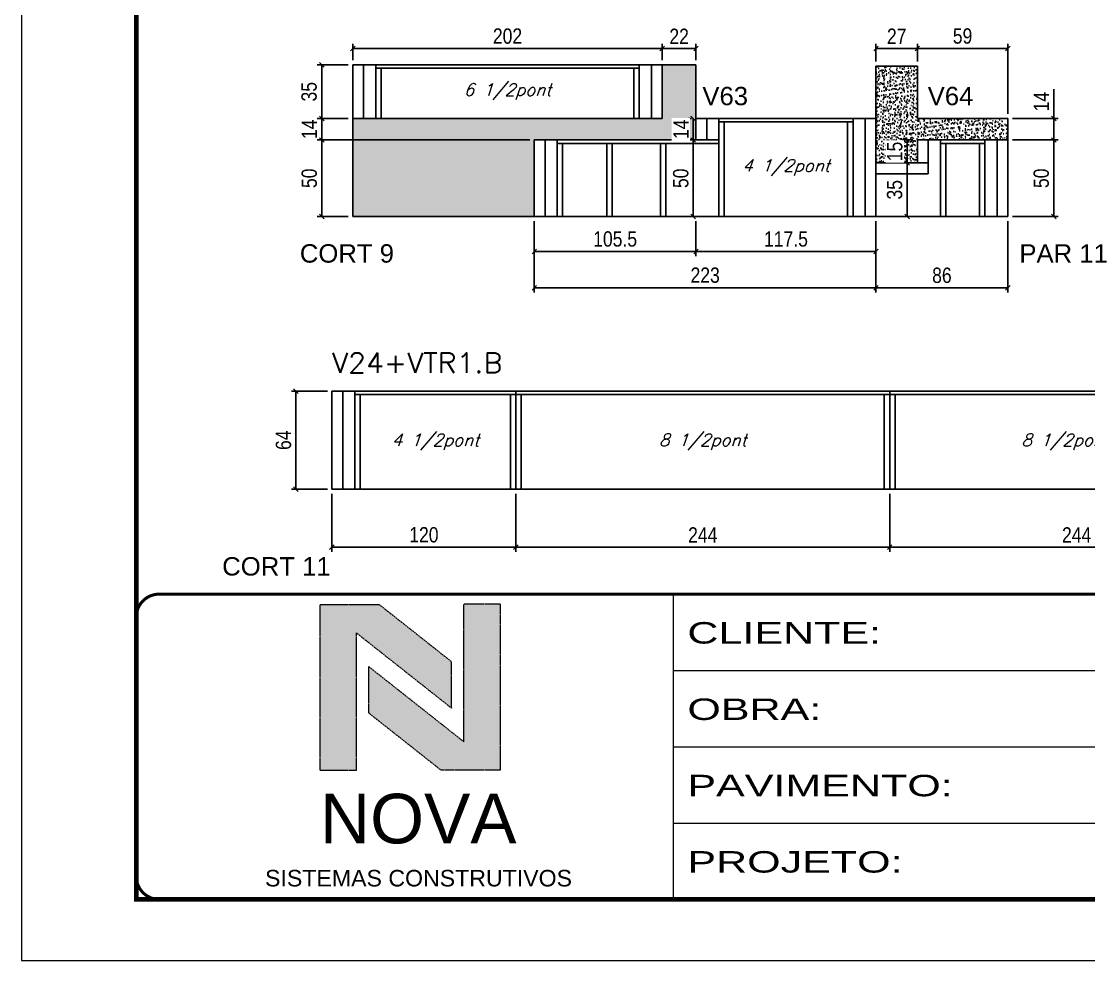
# Model space of a CAD drawing. Extents: x 0 to 6325, y 5574 to 19307.
# Drawn here: x 3170 to 3867, y 7871 to 8484 of the extents above; entities that cross this region are included whole.
import ezdxf

# ---------------------------------------------------------------- set-up
doc = ezdxf.new("R2010")
doc.units = 0
doc.linetypes.add('CONTINUO', pattern=[0])
doc.linetypes.add('DASHED', pattern=[0.75, 0.5, -0.25])
for name, color, linetype in [('1', 1, 'Continuous'), ('5', 5, 'Continuous'), ('COTA', 241, 'Continuous'), ('Painéis', 200, 'Continuous'), ('SARR_2.2x7', 40, 'Continuous'), ('SARR_3.5x7', 81, 'Continuous'), ('texto', 7, 'Continuous')]:
    doc.layers.add(name, color=color, linetype=linetype)
for name, color, linetype, lineweight in [('CARIMBO-LEGENDA', 75, 'Continuous', 15), ('Folhas', 255, 'Continuous', 9), ('SARRAFO DE PRESSAO', 251, 'DASHED', 9), ('Texto Seção', 7, 'Continuous', 15)]:
    doc.layers.add(name, color=color, linetype=linetype, lineweight=lineweight)
doc.styles.add('arial', font='arial.ttf')
doc.styles.add('COTA TECNICA', font='techl___.ttf', dxfattribs={"height": 10})
doc.styles.add('REGUA-120', font='ROMANS.shx', dxfattribs={"height": 15})
doc.styles.add('Romans', font='romans.shx')
doc.styles.get("Standard").update_dxf_attribs({"font": 'arial.ttf'})
doc.styles.add('Tecnologia', font='')
doc.styles.get('Tecnologia').set_extended_font_data('Forgotten Futurist')
doc.dimstyles.new('PAINEL', dxfattribs={"dimtxt": 10, "dimasz": 3, "dimexe": 3, "dimexo": 3, "dimgap": 3, "dimtad": 1, "dimdec": 1, "dimzin": 12, "dimdsep": 46, "dimtxsty": 'COTA TECNICA', "dimblk1": 'OBLIQUE', "dimblk2": 'OBLIQUE', "dimsah": 1, "dimcen": 0.9, "dimclrd": 4, "dimclre": 4, "dimclrt": 240, "dimadec": 1, "dimazin": 3, "dimtfac": 1, "dimtdec": 1, "dimtmove": 0, "dimatfit": 3, "dimfxl": 1, "dimtolj": 1, "dimtzin": 12, "dimarcsym": 0})
pattern_1 = [(50, (3170, 2287.075), (5.46554, -0.4781726), [0.5715, -6.2865]), (355, (3170, 2287.075), (-1.0573026, 5.7317054), [0.4572, -5.0292175]), (100.45144, (3170.4555, 2287.035), (4.4082374, 5.2535326), [0.4857003, -5.3427073]), (46.1842, (3170, 2288.599), (8.132371, -1.26127), [0.85725, -9.42975]), (96.63556, (3170.678, 2288.494), (7.122124, 7.422784), [0.728551, -8.014068]), (351.18415, (3170, 2288.599), (7.122124, 7.422784), [0.685799, -7.543792]), (21, (3170.762, 2288.218), (4.5484317, -3.067956), [0.5715, -6.2865]), (326, (3170.762, 2288.218), (1.854061, 5.525639), [0.4572, -5.0292]), (71.451445, (3171.141, 2287.962), (6.4024926, 2.457683), [0.4857003, -5.342698]), (37.5, (3170, 2287.075), (0.0926581, 2.53665117), [0, -4.96824, 0, -5.1054, 0, -5.04825]), (7.5, (3170, 2287.075), (2.0045899, 3.0054172), [0, -2.91084, 0, -4.85394, 0, -1.92405]), (327.5, (3168.3007, 2287.075), (4.06771786, -0.1718623), [0, -1.905, 0, -5.9436, 0, -7.8867]), (317.5, (3167.5387, 2287.075), (4.4438754, 0.7627947), [0, -2.4765, 0, -3.94716, 0, -5.6007])]

# ---------------------------------------------------------------- blocks, each defined once
blk = doc.blocks.new('A$C64660E27')
at = {"layer": 'COTA', "true_color": 0x1a1a1a}
h = blk.add_hatch(color=250, dxfattribs=at)
h.dxf.hatch_style = 1
h.paths.add_polyline_path([(185.36, -11.63), (142.39, -11.63), (142.39, -131.63), (168.79, -131.63), (168.79, -32.18), (237.73, -86.68), (237.73, -53.03)])
at = {"layer": 'COTA'}
h = blk.add_hatch(color=20, dxfattribs=at)
h.dxf.hatch_style = 1
h.paths.add_polyline_path([(273.01, -11.43), (246.61, -11.43), (246.61, -111.07), (177.67, -56.57), (177.67, -90.22), (230.04, -131.63), (273.01, -131.63)])
for p, q in [((142.39, -131.63), (142.39, -11.63)), ((142.39, -11.63), (185.36, -11.63)), ((185.36, -11.63), (237.73, -53.03)), ((273.01, -11.43), (246.61, -11.43)), ((246.61, -111.07), (246.61, -11.43)), ((273.01, -11.43), (273.01, -131.63)), ((168.79, -32.18), (237.73, -86.68)), ((168.79, -131.63), (168.79, -32.18)), ((237.73, -86.68), (237.73, -53.03)), ((246.61, -111.07), (177.67, -56.57)), ((177.67, -90.22), (177.67, -56.57)), ((230.04, -131.63), (177.67, -90.22)), ((142.39, -131.63), (168.79, -131.63)), ((273.01, -131.63), (230.04, -131.63))]:
    blk.add_line(p, q)
at = {"layer": 'CARIMBO-LEGENDA', "color": 7, "linetype": 'Continuous', "ltscale": 100, "style": 'arial'}
blk.add_text('NOVA', height=36, dxfattribs=at).set_placement((142.39, -184.81))
at = {"layer": 'CARIMBO-LEGENDA', "color": 7, "linetype": 'Continuous', "style": 'arial'}
blk.add_text('SISTEMAS CONSTRUTIVOS', height=12, dxfattribs=at).set_placement((102.51, -216.03))
blk = doc.blocks.new('9999999999')
at = {"color": 30, "linetype": 'CONTINUO'}
for p, q in [((98564.56, 34230.21), (98564.56, 34429.45)), ((98564.56, 34379.64), (99583.98, 34379.64)), ((98564.56, 34329.83), (99487.98, 34329.83)), ((98564.56, 34280.02), (99487.98, 34280.02))]:
    blk.add_line(p, q, dxfattribs=at)
at = {"color": 30, "linetype": 'CONTINUO', "const_width": 2}
blk.add_lwpolyline([(99583.98, 34230.21), (99583.98, 34414.45, 0.414214), (99568.98, 34429.45), (98228.98, 34429.45, 0.414214), (98213.98, 34414.45), (98213.98, 34245.21, 0.414214), (98228.98, 34230.21), (99583.98, 34230.21)], format="xyb", dxfattribs=at)
at = {"layer": 'Folhas'}
blk.add_lwpolyline([(98138.98, 34190.21), (99623.98, 34190.21), (99623.98, 35240.21), (98138.98, 35240.21)], close=True, dxfattribs=at)
at = {"layer": 'Folhas', "color": 30, "const_width": 3}
blk.add_lwpolyline([(98213.98, 34230.21), (99583.98, 34230.21), (99583.98, 35200.21), (98213.98, 35200.21)], close=True, dxfattribs=at)
at = {"xscale": 0.9, "yscale": 0.9, "zscale": 0.9}
blk.add_blockref('A$C64660E27', (98205.77, 34433.07), dxfattribs=at)
at = {"layer": 'Folhas', "color": 7, "style": 'Tecnologia', "width": 1.5}
for s, p in [('CLIENTE:', (98573.65, 34397.17)), ('OBRA:', (98573.65, 34347.31)), ('PAVIMENTO:', (98573.65, 34297.5)), ('PROJETO:', (98573.65, 34247.69))]:
    blk.add_text(s, height=14, dxfattribs=at).set_placement(p)
blk = doc.blocks.new('_Oblique')
at = {"layer": '1', "color": 0, "lineweight": -2}
blk.add_line((-0.5, -0.5), (0.5, 0.5), dxfattribs=at)
blk = doc.blocks.new('*D4662')
at = {"layer": 'COTA', "color": 4, "lineweight": -2, "transparency": 16777216}
for p, q in [((3736.71, 8176.07), (3736.71, 8138.2)), ((3980.71, 8176.07), (3980.71, 8138.2)), ((3980.71, 8141.2), (3736.71, 8141.2))]:
    blk.add_line(p, q, dxfattribs=at)
at = {"layer": 'Defpoints', "color": 0, "transparency": 16777216}
for p in [(3736.71, 8179.07), (3980.71, 8179.07), (3736.71, 8141.2)]:
    blk.add_point(p, dxfattribs=at)
at = {"layer": 'COTA', "color": 4, "lineweight": -2, "transparency": 16777216, "xscale": 3, "yscale": 3, "zscale": 3, "rotation": 180}
blk.add_blockref('_Oblique', (3736.71, 8141.2), dxfattribs=at)
at = {"layer": 'COTA', "color": 4, "lineweight": -2, "transparency": 16777216, "xscale": 3, "yscale": 3, "zscale": 3}
blk.add_blockref('_Oblique', (3980.71, 8141.2), dxfattribs=at)
at = {"layer": 'COTA', "color": 240, "transparency": 16777216, "insert": (3858.71, 8149.27), "char_height": 10, "attachment_point": 5, "style": 'COTA TECNICA'}
blk.add_mtext('\\A1;244', dxfattribs=at)
blk = doc.blocks.new('*D4663')
at = {"layer": 'COTA', "color": 4, "lineweight": -2, "transparency": 16777216}
for p, q in [((3492.71, 8176.07), (3492.71, 8138.2)), ((3736.71, 8176.07), (3736.71, 8138.2)), ((3736.71, 8141.2), (3492.71, 8141.2))]:
    blk.add_line(p, q, dxfattribs=at)
at = {"layer": 'Defpoints', "color": 0, "transparency": 16777216}
for p in [(3492.71, 8179.07), (3736.71, 8179.07), (3492.71, 8141.2)]:
    blk.add_point(p, dxfattribs=at)
at = {"layer": 'COTA', "color": 4, "lineweight": -2, "transparency": 16777216, "xscale": 3, "yscale": 3, "zscale": 3, "rotation": 180}
blk.add_blockref('_Oblique', (3492.71, 8141.2), dxfattribs=at)
at = {"layer": 'COTA', "color": 4, "lineweight": -2, "transparency": 16777216, "xscale": 3, "yscale": 3, "zscale": 3}
blk.add_blockref('_Oblique', (3736.71, 8141.2), dxfattribs=at)
at = {"layer": 'COTA', "color": 240, "transparency": 16777216, "insert": (3614.71, 8149.27), "char_height": 10, "attachment_point": 5, "style": 'COTA TECNICA'}
blk.add_mtext('\\A1;244', dxfattribs=at)
blk = doc.blocks.new('*D4664')
at = {"layer": 'COTA', "color": 4, "lineweight": -2, "transparency": 16777216}
for p, q in [((3372.71, 8176.07), (3372.71, 8138.2)), ((3492.71, 8176.07), (3492.71, 8138.2)), ((3492.71, 8141.2), (3372.71, 8141.2))]:
    blk.add_line(p, q, dxfattribs=at)
at = {"layer": 'Defpoints', "color": 0, "transparency": 16777216}
for p in [(3372.71, 8179.07), (3492.71, 8179.07), (3372.71, 8141.2)]:
    blk.add_point(p, dxfattribs=at)
at = {"layer": 'COTA', "color": 4, "lineweight": -2, "transparency": 16777216, "xscale": 3, "yscale": 3, "zscale": 3, "rotation": 180}
blk.add_blockref('_Oblique', (3372.71, 8141.2), dxfattribs=at)
at = {"layer": 'COTA', "color": 4, "lineweight": -2, "transparency": 16777216, "xscale": 3, "yscale": 3, "zscale": 3}
blk.add_blockref('_Oblique', (3492.71, 8141.2), dxfattribs=at)
at = {"layer": 'COTA', "color": 240, "transparency": 16777216, "insert": (3432.71, 8149.3), "char_height": 10, "attachment_point": 5, "style": 'COTA TECNICA'}
blk.add_mtext('\\A1;120', dxfattribs=at)
blk = doc.blocks.new('*D4699')
at = {"layer": 'COTA', "color": 4, "lineweight": -2, "transparency": 16777216}
for p, q in [((3369.71, 8243.07), (3346.21, 8243.07)), ((3349.21, 8179.07), (3349.21, 8243.07)), ((3369.71, 8179.07), (3346.21, 8179.07))]:
    blk.add_line(p, q, dxfattribs=at)
at = {"layer": 'Defpoints', "color": 0, "transparency": 16777216}
for p in [(3349.21, 8243.07), (3372.71, 8243.07), (3372.71, 8179.07)]:
    blk.add_point(p, dxfattribs=at)
at = {"layer": 'COTA', "color": 4, "lineweight": -2, "transparency": 16777216, "xscale": 3, "yscale": 3, "zscale": 3}
for p, rotation in [((3349.21, 8243.07), 90), ((3349.21, 8179.07), 270)]:
    blk.add_blockref('_Oblique', p, dxfattribs=dict(at, rotation=rotation))
at = {"layer": 'COTA', "color": 240, "transparency": 16777216, "insert": (3341.1, 8211.07), "char_height": 10, "attachment_point": 5, "rotation": 90, "style": 'COTA TECNICA'}
blk.add_mtext('\\A1;64', dxfattribs=at)
blk = doc.blocks.new('*D4680')
at = {"layer": 'COTA', "color": 4, "lineweight": -2, "transparency": 16777216}
for p, q in [((3383.28, 8456.04), (3363.04, 8456.04)), ((3366.04, 8421.04), (3366.04, 8456.04)), ((3383.28, 8421.04), (3363.04, 8421.04))]:
    blk.add_line(p, q, dxfattribs=at)
at = {"layer": 'Defpoints', "color": 0, "transparency": 16777216}
for p in [(3366.04, 8456.04), (3386.28, 8456.04), (3386.28, 8421.04)]:
    blk.add_point(p, dxfattribs=at)
at = {"layer": 'COTA', "color": 4, "lineweight": -2, "transparency": 16777216, "xscale": 3, "yscale": 3, "zscale": 3}
for p, rotation in [((3366.04, 8456.04), 90), ((3366.04, 8421.04), 270)]:
    blk.add_blockref('_Oblique', p, dxfattribs=dict(at, rotation=rotation))
at = {"layer": 'COTA', "color": 240, "transparency": 16777216, "insert": (3357.82, 8438.54), "char_height": 10, "attachment_point": 5, "rotation": 90, "style": 'COTA TECNICA'}
blk.add_mtext('\\A1;35', dxfattribs=at)
blk = doc.blocks.new('*D4681')
at = {"layer": 'COTA', "color": 4, "lineweight": -2, "transparency": 16777216}
for p, q in [((3383.28, 8421.04), (3363.04, 8421.04)), ((3366.04, 8421.04), (3366.04, 8407.04)), ((3501.78, 8407.04), (3363.04, 8407.04))]:
    blk.add_line(p, q, dxfattribs=at)
at = {"layer": 'Defpoints', "color": 0, "transparency": 16777216}
for p in [(3386.28, 8421.04), (3366.04, 8407.04), (3504.78, 8407.04)]:
    blk.add_point(p, dxfattribs=at)
at = {"layer": 'COTA', "color": 4, "lineweight": -2, "transparency": 16777216, "xscale": 3, "yscale": 3, "zscale": 3}
for p, rotation in [((3366.04, 8421.04), 90), ((3366.04, 8407.04), 270)]:
    blk.add_blockref('_Oblique', p, dxfattribs=dict(at, rotation=rotation))
at = {"layer": 'COTA', "color": 240, "transparency": 16777216, "insert": (3357.96, 8414.04), "char_height": 10, "attachment_point": 5, "rotation": 90, "style": 'COTA TECNICA'}
blk.add_mtext('\\A1;14', dxfattribs=at)
blk = doc.blocks.new('*D4682')
at = {"layer": 'COTA', "color": 4, "lineweight": -2, "transparency": 16777216}
for p, q in [((3501.78, 8407.04), (3363.04, 8407.04)), ((3366.04, 8407.04), (3366.04, 8357.04)), ((3383.28, 8357.04), (3363.04, 8357.04))]:
    blk.add_line(p, q, dxfattribs=at)
at = {"layer": 'Defpoints', "color": 0, "transparency": 16777216}
for p in [(3504.78, 8407.04), (3366.04, 8357.04), (3386.28, 8357.04)]:
    blk.add_point(p, dxfattribs=at)
at = {"layer": 'COTA', "color": 4, "lineweight": -2, "transparency": 16777216, "xscale": 3, "yscale": 3, "zscale": 3}
for p, rotation in [((3366.04, 8407.04), 90), ((3366.04, 8357.04), 270)]:
    blk.add_blockref('_Oblique', p, dxfattribs=dict(at, rotation=rotation))
at = {"layer": 'COTA', "color": 240, "transparency": 16777216, "insert": (3357.93, 8382.04), "char_height": 10, "attachment_point": 5, "rotation": 90, "style": 'COTA TECNICA'}
blk.add_mtext('\\A1;50', dxfattribs=at)
blk = doc.blocks.new('*D4683')
at = {"layer": 'COTA', "color": 4, "lineweight": -2, "transparency": 16777216}
for p, q in [((3386.28, 8459.04), (3386.28, 8469.71)), ((3588.29, 8466.71), (3386.28, 8466.71)), ((3588.29, 8459.04), (3588.29, 8469.71))]:
    blk.add_line(p, q, dxfattribs=at)
at = {"layer": 'Defpoints', "color": 0, "transparency": 16777216}
for p in [(3386.28, 8466.71), (3386.28, 8456.04), (3588.29, 8456.04)]:
    blk.add_point(p, dxfattribs=at)
at = {"layer": 'COTA', "color": 4, "lineweight": -2, "transparency": 16777216, "xscale": 3, "yscale": 3, "zscale": 3, "rotation": 180}
blk.add_blockref('_Oblique', (3386.28, 8466.71), dxfattribs=at)
at = {"layer": 'COTA', "color": 4, "lineweight": -2, "transparency": 16777216, "xscale": 3, "yscale": 3, "zscale": 3}
blk.add_blockref('_Oblique', (3588.29, 8466.71), dxfattribs=at)
at = {"layer": 'COTA', "color": 240, "transparency": 16777216, "insert": (3487.29, 8474.81), "char_height": 10, "attachment_point": 5, "style": 'COTA TECNICA'}
blk.add_mtext('\\A1;202', dxfattribs=at)
blk = doc.blocks.new('*D4690')
at = {"layer": 'COTA', "color": 4, "lineweight": -2, "transparency": 16777216}
for p, q in [((3504.78, 8354.04), (3504.78, 8307.54)), ((3727.77, 8354.04), (3727.77, 8307.54)), ((3504.78, 8310.54), (3727.77, 8310.54))]:
    blk.add_line(p, q, dxfattribs=at)
at = {"layer": 'Defpoints', "color": 0, "transparency": 16777216}
for p in [(3504.78, 8357.04), (3727.77, 8357.04), (3727.77, 8310.54)]:
    blk.add_point(p, dxfattribs=at)
at = {"layer": 'COTA', "color": 4, "lineweight": -2, "transparency": 16777216, "xscale": 3, "yscale": 3, "zscale": 3, "rotation": 180}
blk.add_blockref('_Oblique', (3504.78, 8310.54), dxfattribs=at)
at = {"layer": 'COTA', "color": 4, "lineweight": -2, "transparency": 16777216, "xscale": 3, "yscale": 3, "zscale": 3}
blk.add_blockref('_Oblique', (3727.77, 8310.54), dxfattribs=at)
at = {"layer": 'COTA', "color": 240, "transparency": 16777216, "insert": (3616.28, 8318.76), "char_height": 10, "attachment_point": 5, "style": 'COTA TECNICA'}
blk.add_mtext('\\A1;223', dxfattribs=at)
blk = doc.blocks.new('*D4691')
at = {"layer": 'COTA', "color": 4, "lineweight": -2, "transparency": 16777216}
for p, q in [((3727.77, 8354.04), (3727.77, 8307.54)), ((3813.79, 8354.04), (3813.79, 8307.54)), ((3727.77, 8310.54), (3813.79, 8310.54))]:
    blk.add_line(p, q, dxfattribs=at)
at = {"layer": 'Defpoints', "color": 0, "transparency": 16777216}
for p in [(3727.77, 8357.04), (3813.79, 8357.04), (3813.79, 8310.54)]:
    blk.add_point(p, dxfattribs=at)
at = {"layer": 'COTA', "color": 4, "lineweight": -2, "transparency": 16777216, "xscale": 3, "yscale": 3, "zscale": 3, "rotation": 180}
blk.add_blockref('_Oblique', (3727.77, 8310.54), dxfattribs=at)
at = {"layer": 'COTA', "color": 4, "lineweight": -2, "transparency": 16777216, "xscale": 3, "yscale": 3, "zscale": 3}
blk.add_blockref('_Oblique', (3813.79, 8310.54), dxfattribs=at)
at = {"layer": 'COTA', "color": 240, "transparency": 16777216, "insert": (3770.78, 8318.66), "char_height": 10, "attachment_point": 5, "style": 'COTA TECNICA'}
blk.add_mtext('\\A1;86', dxfattribs=at)
blk = doc.blocks.new('*D4692')
at = {"layer": 'COTA', "color": 4, "lineweight": -2, "transparency": 16777216}
for p, q in [((3816.79, 8407.04), (3846.76, 8407.04)), ((3843.76, 8407.04), (3843.76, 8357.04)), ((3816.79, 8357.04), (3846.76, 8357.04))]:
    blk.add_line(p, q, dxfattribs=at)
at = {"layer": 'Defpoints', "color": 0, "transparency": 16777216}
for p in [(3813.79, 8407.04), (3813.79, 8357.04), (3843.76, 8357.04)]:
    blk.add_point(p, dxfattribs=at)
at = {"layer": 'COTA', "color": 4, "lineweight": -2, "transparency": 16777216, "xscale": 3, "yscale": 3, "zscale": 3}
for p, rotation in [((3843.76, 8407.04), 90), ((3843.76, 8357.04), 270)]:
    blk.add_blockref('_Oblique', p, dxfattribs=dict(at, rotation=rotation))
at = {"layer": 'COTA', "color": 240, "transparency": 16777216, "insert": (3835.65, 8382.04), "char_height": 10, "attachment_point": 5, "rotation": 90, "style": 'COTA TECNICA'}
blk.add_mtext('\\A1;50', dxfattribs=at)
blk = doc.blocks.new('*D4693')
at = {"layer": 'COTA', "color": 4, "lineweight": -2, "transparency": 16777216}
for p, q in [((3843.76, 8421.04), (3843.76, 8440.15)), ((3816.79, 8421.04), (3846.76, 8421.04)), ((3843.76, 8407.04), (3843.76, 8421.04)), ((3816.79, 8407.04), (3846.76, 8407.04))]:
    blk.add_line(p, q, dxfattribs=at)
at = {"layer": 'Defpoints', "color": 0, "transparency": 16777216}
for p in [(3813.79, 8421.04), (3843.76, 8421.04), (3813.79, 8407.04)]:
    blk.add_point(p, dxfattribs=at)
at = {"layer": 'COTA', "color": 4, "lineweight": -2, "transparency": 16777216, "xscale": 3, "yscale": 3, "zscale": 3}
for p, rotation in [((3843.76, 8421.04), 90), ((3843.76, 8407.04), 270)]:
    blk.add_blockref('_Oblique', p, dxfattribs=dict(at, rotation=rotation))
at = {"layer": 'COTA', "color": 240, "transparency": 16777216, "insert": (3835.69, 8432.09), "char_height": 10, "attachment_point": 5, "rotation": 90, "style": 'COTA TECNICA'}
blk.add_mtext('\\A1;14', dxfattribs=at)
blk = doc.blocks.new('*D4694')
at = {"layer": 'COTA', "color": 4, "lineweight": -2, "transparency": 16777216}
for p, q in [((3751.77, 8407.04), (3745.16, 8407.04)), ((3748.16, 8407.04), (3748.16, 8392.04))]:
    blk.add_line(p, q, dxfattribs=at)
at = {"layer": 'Defpoints', "color": 0, "transparency": 16777216}
blk.add_point((3754.77, 8407.04), dxfattribs=at)
at = {"layer": 'COTA', "color": 4, "lineweight": -2, "transparency": 16777216, "xscale": 3, "yscale": 3, "zscale": 3}
for p, rotation in [((3748.16, 8407.04), 90), ((3748.16, 8392.04), 270)]:
    blk.add_blockref('_Oblique', p, dxfattribs=dict(at, rotation=rotation))
at = {"layer": 'COTA', "color": 240, "transparency": 16777216, "insert": (3740.05, 8399.54), "char_height": 10, "attachment_point": 5, "rotation": 90, "style": 'COTA TECNICA', "bg_fill": 3, "box_fill_scale": 1.1, "bg_fill_color": 256, "bg_fill_true_color": 13158600, "bg_fill_transparency": 0}
blk.add_mtext('\\A1;15', dxfattribs=at)
at = {"layer": 'Defpoints', "color": 0, "transparency": 16777216}
blk.add_point((3748.16, 8392.04), dxfattribs=at)
blk.add_point((3748.16, 8392.04), dxfattribs=at)
blk = doc.blocks.new('*D4676')
at = {"layer": 'COTA', "color": 4, "lineweight": -2, "transparency": 16777216}
for p, q in [((3727.77, 8458.29), (3727.77, 8469.71)), ((3727.77, 8466.71), (3754.77, 8466.71)), ((3754.77, 8458.29), (3754.77, 8469.71))]:
    blk.add_line(p, q, dxfattribs=at)
at = {"layer": 'Defpoints', "color": 0, "transparency": 16777216}
for p in [(3754.77, 8466.71), (3727.77, 8455.29), (3754.77, 8455.29)]:
    blk.add_point(p, dxfattribs=at)
at = {"layer": 'COTA', "color": 4, "lineweight": -2, "transparency": 16777216, "xscale": 3, "yscale": 3, "zscale": 3, "rotation": 180}
blk.add_blockref('_Oblique', (3727.77, 8466.71), dxfattribs=at)
at = {"layer": 'COTA', "color": 4, "lineweight": -2, "transparency": 16777216, "xscale": 3, "yscale": 3, "zscale": 3}
blk.add_blockref('_Oblique', (3754.77, 8466.71), dxfattribs=at)
at = {"layer": 'COTA', "color": 240, "transparency": 16777216, "insert": (3741.27, 8474.78), "char_height": 10, "attachment_point": 5, "style": 'COTA TECNICA'}
blk.add_mtext('\\A1;27', dxfattribs=at)
blk = doc.blocks.new('*D3584')
at = {"layer": 'COTA', "color": 4, "lineweight": -2, "transparency": 16777216}
for p, q in [((3754.77, 8458.29), (3754.77, 8469.71)), ((3754.77, 8466.71), (3813.79, 8466.71)), ((3813.79, 8424.04), (3813.79, 8469.71))]:
    blk.add_line(p, q, dxfattribs=at)
at = {"layer": 'Defpoints', "color": 0, "transparency": 16777216}
for p in [(3813.79, 8466.71), (3754.77, 8455.29), (3813.79, 8421.04)]:
    blk.add_point(p, dxfattribs=at)
at = {"layer": 'COTA', "color": 4, "lineweight": -2, "transparency": 16777216, "xscale": 3, "yscale": 3, "zscale": 3, "rotation": 180}
blk.add_blockref('_Oblique', (3754.77, 8466.71), dxfattribs=at)
at = {"layer": 'COTA', "color": 4, "lineweight": -2, "transparency": 16777216, "xscale": 3, "yscale": 3, "zscale": 3}
blk.add_blockref('_Oblique', (3813.79, 8466.71), dxfattribs=at)
at = {"layer": 'COTA', "color": 240, "transparency": 16777216, "insert": (3784.28, 8474.85), "char_height": 10, "attachment_point": 5, "style": 'COTA TECNICA'}
blk.add_mtext('\\A1;59', dxfattribs=at)
blk = doc.blocks.new('*D4677')
at = {"layer": 'COTA', "color": 4, "lineweight": -2, "transparency": 16777216}
blk.add_line((3748.16, 8392.04), (3748.16, 8357.04), dxfattribs=at)
at = {"layer": 'Defpoints', "color": 0, "transparency": 16777216}
for p in [(3748.16, 8392.04), (3748.16, 8357.04), (3748.16, 8357.04)]:
    blk.add_point(p, dxfattribs=at)
at = {"layer": 'COTA', "color": 4, "lineweight": -2, "transparency": 16777216, "xscale": 3, "yscale": 3, "zscale": 3}
for p, rotation in [((3748.16, 8392.04), 90), ((3748.16, 8357.04), 270)]:
    blk.add_blockref('_Oblique', p, dxfattribs=dict(at, rotation=rotation))
at = {"layer": 'COTA', "color": 240, "transparency": 16777216, "insert": (3739.94, 8374.54), "char_height": 10, "attachment_point": 5, "rotation": 90, "style": 'COTA TECNICA'}
blk.add_mtext('\\A1;35', dxfattribs=at)
blk = doc.blocks.new('*D4678')
at = {"layer": 'COTA', "color": 4, "lineweight": -2, "transparency": 16777216}
for p, q in [((3607.28, 8421.04), (3605.5, 8421.04)), ((3608.5, 8421.04), (3608.5, 8407.04))]:
    blk.add_line(p, q, dxfattribs=at)
at = {"layer": 'Defpoints', "color": 0, "transparency": 16777216}
blk.add_point((3610.28, 8421.04), dxfattribs=at)
at = {"layer": 'COTA', "color": 4, "lineweight": -2, "transparency": 16777216, "xscale": 3, "yscale": 3, "zscale": 3}
for p, rotation in [((3608.5, 8421.04), 90), ((3608.5, 8407.04), 270)]:
    blk.add_blockref('_Oblique', p, dxfattribs=dict(at, rotation=rotation))
at = {"layer": 'COTA', "color": 240, "transparency": 16777216, "insert": (3600.43, 8414.04), "char_height": 10, "attachment_point": 5, "rotation": 90, "style": 'COTA TECNICA', "bg_fill": 3, "box_fill_scale": 1.1, "bg_fill_color": 256, "bg_fill_true_color": 13158600, "bg_fill_transparency": 0}
blk.add_mtext('\\A1;14', dxfattribs=at)
at = {"layer": 'Defpoints', "color": 0, "transparency": 16777216}
blk.add_point((3608.5, 8407.04), dxfattribs=at)
blk.add_point((3608.5, 8407.04), dxfattribs=at)
blk = doc.blocks.new('*D4679')
at = {"layer": 'COTA', "color": 4, "lineweight": -2, "transparency": 16777216}
for p, q in [((3608.5, 8407.04), (3608.5, 8357.04)), ((3607.5, 8357.04), (3611.5, 8357.04))]:
    blk.add_line(p, q, dxfattribs=at)
at = {"layer": 'Defpoints', "color": 0, "transparency": 16777216}
for p in [(3608.5, 8407.04), (3604.5, 8357.04), (3608.5, 8357.04)]:
    blk.add_point(p, dxfattribs=at)
at = {"layer": 'COTA', "color": 4, "lineweight": -2, "transparency": 16777216, "xscale": 3, "yscale": 3, "zscale": 3}
for p, rotation in [((3608.5, 8407.04), 90), ((3608.5, 8357.04), 270)]:
    blk.add_blockref('_Oblique', p, dxfattribs=dict(at, rotation=rotation))
at = {"layer": 'COTA', "color": 240, "transparency": 16777216, "insert": (3600.39, 8382.04), "char_height": 10, "attachment_point": 5, "rotation": 90, "style": 'COTA TECNICA'}
blk.add_mtext('\\A1;50', dxfattribs=at)
blk = doc.blocks.new('*D3583')
at = {"layer": 'COTA', "color": 4, "lineweight": -2, "transparency": 16777216}
for p, q in [((3588.29, 8459.04), (3588.29, 8469.71)), ((3610.28, 8466.71), (3588.29, 8466.71)), ((3610.28, 8459.04), (3610.28, 8469.71))]:
    blk.add_line(p, q, dxfattribs=at)
at = {"layer": 'Defpoints', "color": 0, "transparency": 16777216}
for p in [(3588.29, 8466.71), (3588.29, 8456.04), (3610.28, 8456.04)]:
    blk.add_point(p, dxfattribs=at)
at = {"layer": 'COTA', "color": 4, "lineweight": -2, "transparency": 16777216, "xscale": 3, "yscale": 3, "zscale": 3, "rotation": 180}
blk.add_blockref('_Oblique', (3588.29, 8466.71), dxfattribs=at)
at = {"layer": 'COTA', "color": 4, "lineweight": -2, "transparency": 16777216, "xscale": 3, "yscale": 3, "zscale": 3}
blk.add_blockref('_Oblique', (3610.28, 8466.71), dxfattribs=at)
at = {"layer": 'COTA', "color": 240, "transparency": 16777216, "insert": (3599.29, 8474.71), "char_height": 10, "attachment_point": 5, "style": 'COTA TECNICA'}
blk.add_mtext('\\A1;22', dxfattribs=at)
blk = doc.blocks.new('*D3594')
at = {"layer": 'COTA', "color": 4, "lineweight": -2, "transparency": 16777216}
for p, q in [((3504.78, 8354.04), (3504.78, 8331.27)), ((3610.28, 8354.04), (3610.28, 8331.27)), ((3504.78, 8334.27), (3610.28, 8334.27))]:
    blk.add_line(p, q, dxfattribs=at)
at = {"layer": 'Defpoints', "color": 0, "transparency": 16777216}
for p in [(3504.78, 8357.04), (3610.28, 8357.04), (3610.28, 8334.27)]:
    blk.add_point(p, dxfattribs=at)
at = {"layer": 'COTA', "color": 4, "lineweight": -2, "transparency": 16777216, "xscale": 3, "yscale": 3, "zscale": 3, "rotation": 180}
blk.add_blockref('_Oblique', (3504.78, 8334.27), dxfattribs=at)
at = {"layer": 'COTA', "color": 4, "lineweight": -2, "transparency": 16777216, "xscale": 3, "yscale": 3, "zscale": 3}
blk.add_blockref('_Oblique', (3610.28, 8334.27), dxfattribs=at)
at = {"layer": 'COTA', "color": 240, "transparency": 16777216, "insert": (3557.53, 8342.38), "char_height": 10, "attachment_point": 5, "style": 'COTA TECNICA'}
blk.add_mtext('\\A1;105.5', dxfattribs=at)
blk = doc.blocks.new('*D4702')
at = {"layer": 'COTA', "color": 4, "lineweight": -2, "transparency": 16777216}
for p, q in [((3610.28, 8354.04), (3610.28, 8331.27)), ((3727.77, 8354.04), (3727.77, 8331.27)), ((3610.28, 8334.27), (3727.77, 8334.27))]:
    blk.add_line(p, q, dxfattribs=at)
at = {"layer": 'Defpoints', "color": 0, "transparency": 16777216}
for p in [(3610.28, 8357.04), (3727.77, 8357.04), (3727.77, 8334.27)]:
    blk.add_point(p, dxfattribs=at)
at = {"layer": 'COTA', "color": 4, "lineweight": -2, "transparency": 16777216, "xscale": 3, "yscale": 3, "zscale": 3, "rotation": 180}
blk.add_blockref('_Oblique', (3610.28, 8334.27), dxfattribs=at)
at = {"layer": 'COTA', "color": 4, "lineweight": -2, "transparency": 16777216, "xscale": 3, "yscale": 3, "zscale": 3}
blk.add_blockref('_Oblique', (3727.77, 8334.27), dxfattribs=at)
at = {"layer": 'COTA', "color": 240, "transparency": 16777216, "insert": (3669.03, 8342.38), "char_height": 10, "attachment_point": 5, "style": 'COTA TECNICA'}
blk.add_mtext('\\A1;117.5', dxfattribs=at)

msp = doc.modelspace()

# ---------------------------------------------------------------- hatches: boundary and pattern name
at = {"layer": 'COTA'}
h = msp.add_hatch(dxfattribs=at)
h.set_pattern_fill('AR-CONC', color=256, scale=0.03)
h.set_pattern_definition(pattern_1)
h.paths.add_polyline_path([(3504.78, 8407.04), (3610.28, 8407.04), (3610.28, 8421.04), (3610.28, 8456.04), (3588.29, 8456.04), (3588.29, 8421.04), (3386.28, 8421.04), (3386.28, 8357.04), (3504.78, 8357.04)])
h = msp.add_hatch(dxfattribs=at)
h.set_pattern_fill('AR-CONC', color=256, scale=0.03)
h.set_pattern_definition(pattern_1)
h.paths.add_polyline_path([(3813.79, 8421.04), (3754.77, 8421.04), (3754.77, 8455.29), (3727.77, 8455.29), (3727.77, 8421.04), (3727.77, 8392.04), (3754.77, 8392.04), (3754.77, 8407.04), (3813.79, 8407.04)])

# ---------------------------------------------------------------- linework, layer by layer
for p, q in [((3588.29, 8456.04), (3610.28, 8456.04)), ((3610.28, 8456.04), (3610.28, 8421.04)), ((3754.77, 8455.29), (3727.77, 8455.29)), ((3727.77, 8455.29), (3727.77, 8421.04)), ((3754.77, 8421.04), (3754.77, 8455.29)), ((3386.28, 8421.04), (3386.28, 8357.04)), ((3813.79, 8421.04), (3754.77, 8421.04)), ((3813.79, 8407.04), (3813.79, 8421.04)), ((3754.77, 8392.04), (3761.77, 8392.04)), ((3761.77, 8392.04), (3761.77, 8385.04)), ((3386.28, 8357.04), (3504.78, 8357.04))]:
    msp.add_line(p, q, dxfattribs=at)
at = {"layer": 'Painéis', "linetype": 'ByBlock'}
for p, q in [((3386.28, 8456.04), (3588.29, 8456.04)), ((3386.28, 8456.04), (3386.28, 8421.04)), ((3588.29, 8456.04), (3588.29, 8421.04)), ((3386.28, 8421.04), (3588.29, 8421.04)), ((3610.28, 8421.04), (3727.77, 8421.04)), ((3610.28, 8421.04), (3610.28, 8407.04)), ((3727.77, 8421.04), (3727.77, 8357.04)), ((3504.78, 8407.04), (3610.28, 8407.04)), ((3504.78, 8407.04), (3504.78, 8357.04)), ((3754.77, 8407.04), (3754.77, 8392.04)), ((3754.77, 8407.04), (3813.79, 8407.04)), ((3813.79, 8407.04), (3813.79, 8357.04)), ((3727.77, 8392.04), (3754.77, 8392.04)), ((3504.78, 8357.04), (3813.79, 8357.04)), ((3372.71, 8179.07), (3372.71, 8243.07)), ((3980.71, 8243.07), (3372.71, 8243.07)), ((3492.71, 8179.07), (3492.71, 8243.07)), ((3736.71, 8179.07), (3736.71, 8243.07)), ((3980.71, 8179.07), (3372.71, 8179.07))]:
    msp.add_line(p, q, dxfattribs=at)
at = {"layer": 'SARR_2.2x7', "linetype": 'Continuous'}
for p, q in [((3393.28, 8456.04), (3393.28, 8421.04)), ((3401.28, 8453.84), (3573.29, 8453.84)), ((3581.29, 8456.04), (3581.29, 8421.04)), ((3617.28, 8421.04), (3617.28, 8407.04)), ((3712.77, 8418.84), (3625.28, 8418.84)), ((3720.77, 8421.04), (3720.77, 8357.04)), ((3511.78, 8407.04), (3511.78, 8357.04)), ((3519.78, 8404.84), (3625.28, 8404.84)), ((3610.28, 8407.04), (3625.28, 8407.04)), ((3761.77, 8407.04), (3761.77, 8392.04)), ((3798.79, 8404.84), (3769.77, 8404.84)), ((3806.79, 8407.04), (3806.79, 8357.04)), ((3727.77, 8385.04), (3761.77, 8385.04)), ((3379.71, 8243.07), (3379.71, 8179.07)), ((3387.71, 8240.87), (3492.71, 8240.87)), ((3736.71, 8240.87), (3492.71, 8240.87)), ((3965.71, 8240.87), (3736.71, 8240.87))]:
    msp.add_line(p, q, dxfattribs=at)
at = {"layer": 'SARR_3.5x7'}
for p, q in [((3401.28, 8456.04), (3401.28, 8421.04)), ((3404.78, 8453.84), (3404.78, 8421.04)), ((3569.79, 8453.84), (3569.79, 8421.04)), ((3573.29, 8456.04), (3573.29, 8421.04)), ((3625.28, 8421.04), (3625.28, 8357.04)), ((3628.78, 8418.84), (3628.78, 8357.04)), ((3709.27, 8418.84), (3709.27, 8357.04)), ((3712.77, 8421.04), (3712.77, 8357.04)), ((3519.78, 8407.04), (3519.78, 8357.04)), ((3523.28, 8404.84), (3523.28, 8357.04)), ((3552.12, 8404.84), (3552.12, 8357.04)), ((3555.62, 8404.84), (3555.62, 8357.04)), ((3587.12, 8404.84), (3587.12, 8357.04)), ((3590.62, 8404.84), (3590.62, 8357.04)), ((3769.77, 8407.04), (3769.77, 8357.04)), ((3773.27, 8404.84), (3773.27, 8357.04)), ((3795.29, 8404.84), (3795.29, 8357.04)), ((3798.79, 8407.04), (3798.79, 8357.04)), ((3387.71, 8243.07), (3387.71, 8179.07)), ((3391.21, 8240.87), (3391.21, 8179.07)), ((3489.21, 8240.87), (3489.21, 8179.07)), ((3496.21, 8240.87), (3496.21, 8179.07)), ((3733.21, 8240.87), (3733.21, 8179.07)), ((3740.21, 8240.87), (3740.21, 8179.07))]:
    msp.add_line(p, q, dxfattribs=at)

# ---------------------------------------------------------------- block references
at = {"layer": 'SARRAFO DE PRESSAO', "color": 6, "linetype": 'ByBlock'}
msp.add_blockref('9999999999', (-94968.98, -26318.81), dxfattribs=at)

# ---------------------------------------------------------------- texts
at = {"layer": '5', "linetype": 'Continuous'}
for s, p in [('V63', (3614.45, 8429.73)), ('V64', (3761.5, 8429.73)), ('CORT 9', (3351.74, 8327)), ('PAR 11', (3821.34, 8327)), ('CORT 11', (3301.09, 8122.77))]:
    msp.add_text(s, height=12, rotation=0.00004, dxfattribs=at).set_placement(p)
at = {"layer": 'texto', "color": 2, "char_height": 8, "attachment_point": 5, "style": 'Romans'}
for s, insert in [('{\\Q19;\\C256;6 1/2pont}', (3487.29, 8438.54)), ('{\\Q19;\\C256;4 1/2pont}', (3669.03, 8389.04)), ('{\\Q19;\\C256;4 1/2pont}', (3440.21, 8209.97)), ('{\\Q19;\\C256;8 1/2pont}', (3614.71, 8209.97)), ('{\\Q19;\\C256;8 1/2pont}', (3851.21, 8209.97))]:
    msp.add_mtext(s, dxfattribs=dict(at, insert=insert))
at = {"layer": 'Texto Seção', "style": 'REGUA-120', "width": 1.05}
msp.add_text('V24+VTR1.B', height=13, dxfattribs=at).set_placement((3372.71, 8255.08))

# ---------------------------------------------------------------- dimensions: what is measured, and where the dimension line sits
at = {"layer": 'COTA'}
for base, p1, p2, picture, middle in [((3386.28, 8466.71), (3588.29, 8456.04), (3386.28, 8456.04), '*D4683', (3487.29, 8474.81)), ((3588.29, 8466.71), (3610.28, 8456.04), (3588.29, 8456.04), '*D3583', (3599.29, 8474.71)), ((3754.77, 8466.71), (3727.77, 8455.29), (3754.77, 8455.29), '*D4676', (3741.27, 8474.78)), ((3813.79, 8466.71), (3754.77, 8455.29), (3813.79, 8421.04), '*D3584', (3784.28, 8474.85)), ((3727.77, 8310.54), (3504.78, 8357.04), (3727.77, 8357.04), '*D4690', (3616.28, 8318.76)), ((3610.28, 8334.27), (3504.78, 8357.04), (3610.28, 8357.04), '*D3594', (3557.53, 8342.38)), ((3727.77, 8334.27), (3610.28, 8357.04), (3727.77, 8357.04), '*D4702', (3669.03, 8342.38)), ((3813.79, 8310.54), (3727.77, 8357.04), (3813.79, 8357.04), '*D4691', (3770.78, 8318.66)), ((3372.71, 8141.2), (3492.71, 8179.07), (3372.71, 8179.07), '*D4664', (3432.71, 8149.3)), ((3492.71, 8141.2), (3736.71, 8179.07), (3492.71, 8179.07), '*D4663', (3614.71, 8149.27)), ((3736.71, 8141.2), (3980.71, 8179.07), (3736.71, 8179.07), '*D4662', (3858.71, 8149.27))]:
    dim = msp.add_linear_dim(base=base, p1=p1, p2=p2, dimstyle='PAINEL', dxfattribs=at)
    dim.commit()
    dim.dimension.update_dxf_attribs({"geometry": picture, "text_midpoint": middle})
for base, p1, p2, picture, middle in [((3366.04, 8456.04), (3386.28, 8421.04), (3386.28, 8456.04), '*D4680', (3357.82, 8438.54)), ((3843.76, 8421.04), (3813.79, 8407.04), (3813.79, 8421.04), '*D4693', (3835.69, 8432.09)), ((3366.04, 8357.04), (3504.78, 8407.04), (3386.28, 8357.04), '*D4682', (3357.93, 8382.04)), ((3843.76, 8357.04), (3813.79, 8407.04), (3813.79, 8357.04), '*D4692', (3835.65, 8382.04)), ((3349.21, 8243.07), (3372.71, 8179.07), (3372.71, 8243.07), '*D4699', (3341.1, 8211.07))]:
    dim = msp.add_linear_dim(base=base, p1=p1, p2=p2, angle=90, dimstyle='PAINEL', dxfattribs=at)
    dim.commit()
    dim.dimension.update_dxf_attribs({"geometry": picture, "text_midpoint": middle})
dim = msp.add_linear_dim(base=(3366.04, 8407.04), p1=(3386.28, 8421.04), p2=(3504.78, 8407.04), angle=90, dimstyle='PAINEL', dxfattribs=at)
dim.commit()
dim.dimension.update_dxf_attribs({"geometry": '*D4681', "text_midpoint": (3366.04, 8414.04), "dimtype": 160})

# ---------------------------------------------------------------- next in the draw order: dimensions: what is measured, and where the dimension line sits
for base, p1, p2, picture, middle in [((3608.5, 8407.04), (3610.28, 8421.04), (3608.5, 8407.04), '*D4678', (3608.5, 8414.04)), ((3748.16, 8392.04), (3754.77, 8407.04), (3748.16, 8392.04), '*D4694', (3748.16, 8399.54))]:
    dim = msp.add_linear_dim(base=base, p1=p1, p2=p2, angle=90, dimstyle='PAINEL', override={"dimtfill": 1}, dxfattribs=at)
    dim.commit()
    dim.dimension.update_dxf_attribs({"geometry": picture, "text_midpoint": middle, "dimtype": 160})

# ---------------------------------------------------------------- next in the draw order: dimensions: what is measured, and where the dimension line sits
for base, p1, p2, picture, middle in [((3608.5, 8357.04), (3608.5, 8407.04), (3604.5, 8357.04), '*D4679', (3600.39, 8382.04)), ((3748.16, 8357.04), (3748.16, 8392.04), (3748.16, 8357.04), '*D4677', (3739.94, 8374.54))]:
    dim = msp.add_linear_dim(base=base, p1=p1, p2=p2, angle=90, dimstyle='PAINEL', dxfattribs=at)
    dim.commit()
    dim.dimension.update_dxf_attribs({"geometry": picture, "text_midpoint": middle})

doc.saveas('drawing.dxf')
